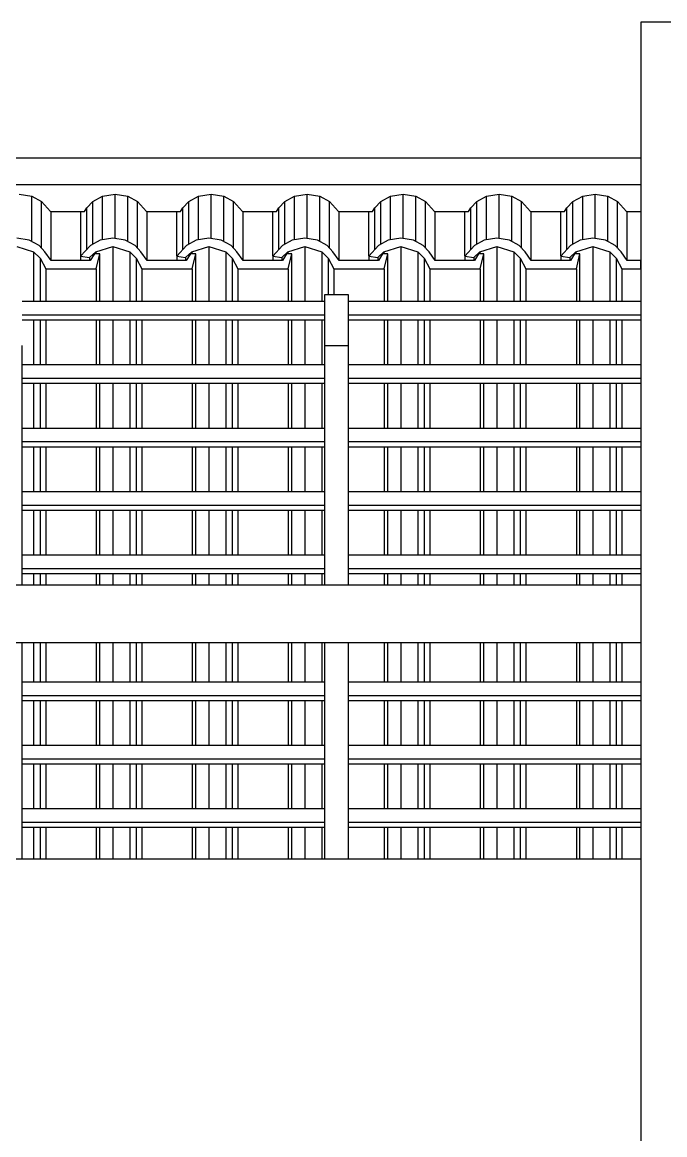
# Model space of a CAD drawing. Header units: metres. Extents: x 49 to 320, y -91 to 27.
# Drawn here: x 234.902 to 236.241, y 23.268 to 25.586 of the extents above; entities that cross this region are included whole.
import ezdxf

# ---------------------------------------------------------------- set-up
doc = ezdxf.new("R2010")
doc.units = ezdxf.units.M
doc.header["$LTSCALE"] = 0.2
for name, color, linetype in [('ARQ-___-___-VST', 9, 'Continuous'), ('ARQ-ALV', 6, 'Continuous'), ('ARQ-ALV-BXA', 1, 'Continuous'), ('ARQ-COB', 4, 'Continuous'), ('ARQ-FOR', 2, 'Continuous')]:
    doc.layers.add(name, color=color, linetype=linetype)

msp = doc.modelspace()

# ---------------------------------------------------------------- linework, layer by layer
at = {"layer": 'ARQ-___-___-VST'}
for p, q in [((236.1909, 25.3026), (230.0959, 25.3026)), ((236.1909, 25.3026), (230.0959, 25.3026)), ((230.0959, 25.248), (236.1909, 25.248)), ((234.8959, 25.2281), (234.9221, 25.2234)), ((234.9221, 25.129), (234.9221, 25.2234)), ((234.9221, 25.2234), (234.9425, 25.2123)), ((235.0494, 25.2123), (235.0698, 25.2234)), ((235.0698, 25.2234), (235.0959, 25.2281)), ((235.0698, 25.1326), (235.0698, 25.2234)), ((235.0959, 25.1355), (235.0959, 25.2281)), ((235.0959, 25.2281), (235.1221, 25.2234)), ((235.1221, 25.129), (235.1221, 25.2234)), ((235.1221, 25.2234), (235.1425, 25.2123)), ((235.2494, 25.2123), (235.2698, 25.2234)), ((235.2698, 25.2234), (235.2959, 25.2281)), ((235.2698, 25.1326), (235.2698, 25.2234)), ((235.2959, 25.1355), (235.2959, 25.2281)), ((235.2959, 25.2281), (235.3221, 25.2234)), ((235.3221, 25.129), (235.3221, 25.2234)), ((235.3221, 25.2234), (235.3425, 25.2123)), ((235.4494, 25.2123), (235.4698, 25.2234)), ((235.4698, 25.2234), (235.4959, 25.2281)), ((235.4698, 25.1326), (235.4698, 25.2234)), ((235.4959, 25.1355), (235.4959, 25.2281)), ((235.4959, 25.2281), (235.5221, 25.2234)), ((235.5221, 25.129), (235.5221, 25.2234)), ((235.5221, 25.2234), (235.5425, 25.2123)), ((235.6494, 25.2123), (235.6698, 25.2234)), ((235.6698, 25.2234), (235.6959, 25.2281)), ((235.6698, 25.1326), (235.6698, 25.2234)), ((235.6959, 25.1355), (235.6959, 25.2281)), ((235.6959, 25.2281), (235.7221, 25.2234)), ((235.7221, 25.129), (235.7221, 25.2234)), ((235.7221, 25.2234), (235.7425, 25.2123)), ((235.8494, 25.2123), (235.8698, 25.2234)), ((235.8698, 25.2234), (235.8959, 25.2281)), ((235.8698, 25.1326), (235.8698, 25.2234)), ((235.8959, 25.1355), (235.8959, 25.2281)), ((235.8959, 25.2281), (235.9221, 25.2234)), ((235.9221, 25.129), (235.9221, 25.2234)), ((235.9221, 25.2234), (235.9425, 25.2123)), ((236.0494, 25.2123), (236.0698, 25.2234)), ((236.0698, 25.2234), (236.0959, 25.2281)), ((236.0698, 25.1326), (236.0698, 25.2234)), ((236.0959, 25.1355), (236.0959, 25.2281)), ((236.0959, 25.2281), (236.1221, 25.2234)), ((236.1221, 25.129), (236.1221, 25.2234)), ((236.1221, 25.2234), (236.1425, 25.2123)), ((234.9425, 25.1152), (234.9425, 25.2123)), ((234.9425, 25.2123), (234.9614, 25.192)), ((235.0319, 25.192), (235.0371, 25.1993)), ((235.0371, 25.1993), (235.0494, 25.2123)), ((235.0371, 25.1128), (235.0371, 25.1993)), ((235.0494, 25.1233), (235.0494, 25.2123)), ((235.1425, 25.1152), (235.1425, 25.2123)), ((235.1425, 25.2123), (235.1614, 25.192)), ((235.2319, 25.192), (235.2371, 25.1993)), ((235.2371, 25.1993), (235.2494, 25.2123)), ((235.2371, 25.1128), (235.2371, 25.1993)), ((235.2494, 25.1233), (235.2494, 25.2123)), ((235.3425, 25.1152), (235.3425, 25.2123)), ((235.3425, 25.2123), (235.3614, 25.192)), ((235.4319, 25.192), (235.4371, 25.1993)), ((235.4371, 25.1993), (235.4494, 25.2123)), ((235.4371, 25.1128), (235.4371, 25.1993)), ((235.4494, 25.1233), (235.4494, 25.2123)), ((235.5425, 25.1152), (235.5425, 25.2123)), ((235.5425, 25.2123), (235.5614, 25.192)), ((235.6319, 25.192), (235.6371, 25.1993)), ((235.6371, 25.1993), (235.6494, 25.2123)), ((235.6371, 25.1128), (235.6371, 25.1993)), ((235.6494, 25.1233), (235.6494, 25.2123)), ((235.7425, 25.1152), (235.7425, 25.2123)), ((235.7425, 25.2123), (235.7614, 25.192)), ((235.8319, 25.192), (235.8371, 25.1993)), ((235.8371, 25.1993), (235.8494, 25.2123)), ((235.8371, 25.1128), (235.8371, 25.1993)), ((235.8494, 25.1233), (235.8494, 25.2123)), ((235.9425, 25.1152), (235.9425, 25.2123)), ((235.9425, 25.2123), (235.9614, 25.192)), ((236.0319, 25.192), (236.0371, 25.1993)), ((236.0371, 25.1993), (236.0494, 25.2123)), ((236.0371, 25.1128), (236.0371, 25.1993)), ((236.0494, 25.1233), (236.0494, 25.2123)), ((236.1425, 25.1152), (236.1425, 25.2123)), ((236.1425, 25.2123), (236.1614, 25.192)), ((234.9614, 25.192), (235.0319, 25.192)), ((234.9628, 25.0897), (234.9628, 25.192)), ((235.0244, 25.0992), (235.0244, 25.192)), ((235.1614, 25.192), (235.2319, 25.192)), ((235.1628, 25.0897), (235.1628, 25.192)), ((235.2244, 25.0992), (235.2244, 25.192)), ((235.3614, 25.192), (235.4319, 25.192)), ((235.3628, 25.0897), (235.3628, 25.192)), ((235.4244, 25.0992), (235.4244, 25.192)), ((235.5614, 25.192), (235.6319, 25.192)), ((235.5628, 25.0897), (235.5628, 25.192)), ((235.6244, 25.0992), (235.6244, 25.192)), ((235.7614, 25.192), (235.8319, 25.192)), ((235.7628, 25.0897), (235.7628, 25.192)), ((235.8244, 25.0992), (235.8244, 25.192)), ((235.9614, 25.192), (236.0319, 25.192)), ((235.9628, 25.0897), (235.9628, 25.192)), ((236.0244, 25.0992), (236.0244, 25.192)), ((236.1614, 25.192), (236.1909, 25.192)), ((236.1628, 25.0897), (236.1628, 25.192)), ((234.9262, 25.1075), (234.9262, 25.004)), ((235.0557, 25.1075), (235.0557, 25.1035)), ((235.0909, 25.1189), (235.0909, 25.004)), ((235.1262, 25.1075), (235.1262, 25.004)), ((235.2557, 25.1075), (235.2557, 25.1035)), ((235.2909, 25.1189), (235.2909, 25.004)), ((235.3262, 25.1075), (235.3262, 25.004)), ((235.4557, 25.1075), (235.4557, 25.1035)), ((235.4909, 25.1189), (235.4909, 25.004)), ((235.5262, 25.1075), (235.5262, 25.004)), ((235.6557, 25.1075), (235.6557, 25.1035)), ((235.6909, 25.1189), (235.6909, 25.004)), ((235.7262, 25.1075), (235.7262, 25.004)), ((235.8557, 25.1075), (235.8557, 25.1035)), ((235.8909, 25.1189), (235.8909, 25.004)), ((235.9262, 25.1075), (235.9262, 25.004)), ((236.0557, 25.1075), (236.0557, 25.1035)), ((236.0909, 25.1189), (236.0909, 25.004)), ((236.1262, 25.1075), (236.1262, 25.004)), ((234.9399, 25.0945), (234.9399, 25.004)), ((235.0241, 25.0988), (235.0241, 25.0897)), ((235.0428, 25.0955), (235.0428, 25.0897)), ((235.0641, 25.004), (235.0641, 25.1035)), ((235.1399, 25.0945), (235.1399, 25.004)), ((235.2241, 25.0988), (235.2241, 25.0897)), ((235.2428, 25.0955), (235.2428, 25.0897)), ((235.2641, 25.004), (235.2641, 25.1035)), ((235.3399, 25.0945), (235.3399, 25.004)), ((235.4241, 25.0988), (235.4241, 25.0897)), ((235.4428, 25.0955), (235.4428, 25.0897)), ((235.4641, 25.004), (235.4641, 25.1035)), ((235.5399, 25.0945), (235.5399, 25.0182)), ((235.6241, 25.0988), (235.6241, 25.0897)), ((235.6428, 25.0955), (235.6428, 25.0897)), ((235.6641, 25.004), (235.6641, 25.1035)), ((235.7399, 25.0945), (235.7399, 25.004)), ((235.8241, 25.0988), (235.8241, 25.0897)), ((235.8428, 25.0955), (235.8428, 25.0897)), ((235.8641, 25.004), (235.8641, 25.1035)), ((235.9399, 25.0945), (235.9399, 25.004)), ((236.0241, 25.0988), (236.0241, 25.0897)), ((236.0428, 25.0955), (236.0428, 25.0897)), ((236.0641, 25.004), (236.0641, 25.1035)), ((236.1399, 25.0945), (236.1399, 25.004)), ((234.9514, 25.0722), (234.9514, 25.004)), ((235.0566, 25.0722), (235.0566, 25.004)), ((235.1514, 25.0722), (235.1514, 25.004)), ((235.2566, 25.0722), (235.2566, 25.004)), ((235.3514, 25.0722), (235.3514, 25.004)), ((235.4566, 25.0722), (235.4566, 25.004)), ((235.5514, 25.0722), (235.5514, 25.0182)), ((235.6566, 25.0722), (235.6566, 25.004)), ((235.7514, 25.0722), (235.7514, 25.004)), ((235.8566, 25.0722), (235.8566, 25.004)), ((235.9514, 25.0722), (235.9514, 25.004)), ((236.0566, 25.0722), (236.0566, 25.004)), ((236.1514, 25.0722), (236.1514, 25.004)), ((235.5319, 25.004), (234.9024, 25.004)), ((236.1909, 25.004), (235.5819, 25.004)), ((235.5319, 24.9757), (234.9024, 24.9757)), ((236.1909, 24.9757), (235.5819, 24.9757)), ((234.9024, 24.9658), (235.5319, 24.9658)), ((234.9262, 24.9658), (234.9262, 24.8719)), ((234.9399, 24.9658), (234.9399, 24.8719)), ((234.9514, 24.9658), (234.9514, 24.8719)), ((235.0566, 24.9658), (235.0566, 24.8719)), ((235.0641, 24.8719), (235.0641, 24.9658)), ((235.0909, 24.9658), (235.0909, 24.8719)), ((235.1262, 24.9658), (235.1262, 24.8719)), ((235.1399, 24.9658), (235.1399, 24.8719)), ((235.1514, 24.9658), (235.1514, 24.8719)), ((235.2566, 24.9658), (235.2566, 24.8719)), ((235.2641, 24.8719), (235.2641, 24.9658)), ((235.2909, 24.9658), (235.2909, 24.8719)), ((235.3262, 24.9658), (235.3262, 24.8719)), ((235.3399, 24.9658), (235.3399, 24.8719)), ((235.3514, 24.9658), (235.3514, 24.8719)), ((235.4566, 24.9658), (235.4566, 24.8719)), ((235.4641, 24.8719), (235.4641, 24.9658)), ((235.4909, 24.9658), (235.4909, 24.8719)), ((235.5262, 24.9658), (235.5262, 24.8719)), ((235.5819, 24.9658), (236.1909, 24.9658)), ((235.6566, 24.9658), (235.6566, 24.8719)), ((235.6641, 24.8719), (235.6641, 24.9658)), ((235.6909, 24.9658), (235.6909, 24.8719)), ((235.7262, 24.9658), (235.7262, 24.8719)), ((235.7399, 24.9658), (235.7399, 24.8719)), ((235.7514, 24.9658), (235.7514, 24.8719)), ((235.8566, 24.9658), (235.8566, 24.8719)), ((235.8641, 24.8719), (235.8641, 24.9658)), ((235.8909, 24.9658), (235.8909, 24.8719)), ((235.9262, 24.9658), (235.9262, 24.8719)), ((235.9399, 24.9658), (235.9399, 24.8719)), ((235.9514, 24.9658), (235.9514, 24.8719)), ((236.0566, 24.9658), (236.0566, 24.8719)), ((236.0641, 24.8719), (236.0641, 24.9658)), ((236.0909, 24.9658), (236.0909, 24.8719)), ((236.1262, 24.9658), (236.1262, 24.8719)), ((236.1399, 24.9658), (236.1399, 24.8719)), ((236.1514, 24.9658), (236.1514, 24.8719)), ((234.9024, 24.4133), (234.9024, 24.9123)), ((235.5319, 24.9123), (235.5319, 24.4133)), ((235.5819, 24.4133), (235.5819, 24.9123)), ((235.5319, 24.8719), (234.9024, 24.8719)), ((236.1909, 24.8719), (235.5819, 24.8719)), ((235.5319, 24.8436), (234.9024, 24.8436)), ((234.9024, 24.8337), (235.5319, 24.8337)), ((234.9262, 24.8337), (234.9262, 24.7398)), ((234.9399, 24.8337), (234.9399, 24.7398)), ((234.9514, 24.8337), (234.9514, 24.7398)), ((235.0566, 24.8337), (235.0566, 24.7398)), ((235.0641, 24.7398), (235.0641, 24.8337)), ((235.0909, 24.8337), (235.0909, 24.7398)), ((235.1262, 24.8337), (235.1262, 24.7398)), ((235.1399, 24.8337), (235.1399, 24.7398)), ((235.1514, 24.8337), (235.1514, 24.7398)), ((235.2566, 24.8337), (235.2566, 24.7398)), ((235.2641, 24.7398), (235.2641, 24.8337)), ((235.2909, 24.8337), (235.2909, 24.7398)), ((235.3262, 24.8337), (235.3262, 24.7398)), ((235.3399, 24.8337), (235.3399, 24.7398)), ((235.3514, 24.8337), (235.3514, 24.7398)), ((235.4566, 24.8337), (235.4566, 24.7398)), ((235.4641, 24.7398), (235.4641, 24.8337)), ((235.4909, 24.8337), (235.4909, 24.7398)), ((235.5262, 24.8337), (235.5262, 24.7398)), ((236.1909, 24.8436), (235.5819, 24.8436)), ((235.5819, 24.8337), (236.1909, 24.8337)), ((235.6566, 24.8337), (235.6566, 24.7398)), ((235.6641, 24.7398), (235.6641, 24.8337)), ((235.6909, 24.8337), (235.6909, 24.7398)), ((235.7262, 24.8337), (235.7262, 24.7398)), ((235.7399, 24.8337), (235.7399, 24.7398)), ((235.7514, 24.8337), (235.7514, 24.7398)), ((235.8566, 24.8337), (235.8566, 24.7398)), ((235.8641, 24.7398), (235.8641, 24.8337)), ((235.8909, 24.8337), (235.8909, 24.7398)), ((235.9262, 24.8337), (235.9262, 24.7398)), ((235.9399, 24.8337), (235.9399, 24.7398)), ((235.9514, 24.8337), (235.9514, 24.7398)), ((236.0566, 24.8337), (236.0566, 24.7398)), ((236.0641, 24.7398), (236.0641, 24.8337)), ((236.0909, 24.8337), (236.0909, 24.7398)), ((236.1262, 24.8337), (236.1262, 24.7398)), ((236.1399, 24.8337), (236.1399, 24.7398)), ((236.1514, 24.8337), (236.1514, 24.7398)), ((235.5319, 24.7398), (234.9024, 24.7398)), ((236.1909, 24.7398), (235.5819, 24.7398)), ((235.5319, 24.7114), (234.9024, 24.7114)), ((236.1909, 24.7114), (235.5819, 24.7114)), ((234.9024, 24.7015), (235.5319, 24.7015)), ((234.9262, 24.7015), (234.9262, 24.6076)), ((234.9399, 24.7015), (234.9399, 24.6076)), ((234.9514, 24.7015), (234.9514, 24.6076)), ((235.0566, 24.7015), (235.0566, 24.6076)), ((235.0641, 24.6076), (235.0641, 24.7015)), ((235.0909, 24.7015), (235.0909, 24.6076)), ((235.1262, 24.7015), (235.1262, 24.6076)), ((235.1399, 24.7015), (235.1399, 24.6076)), ((235.1514, 24.7015), (235.1514, 24.6076)), ((235.2566, 24.7015), (235.2566, 24.6076)), ((235.2641, 24.6076), (235.2641, 24.7015)), ((235.2909, 24.7015), (235.2909, 24.6076)), ((235.3262, 24.7015), (235.3262, 24.6076)), ((235.3399, 24.7015), (235.3399, 24.6076)), ((235.3514, 24.7015), (235.3514, 24.6076)), ((235.4566, 24.7015), (235.4566, 24.6076)), ((235.4641, 24.6076), (235.4641, 24.7015)), ((235.4909, 24.7015), (235.4909, 24.6076)), ((235.5262, 24.7015), (235.5262, 24.6076)), ((235.5819, 24.7015), (236.1909, 24.7015)), ((235.6566, 24.7015), (235.6566, 24.6076)), ((235.6641, 24.6076), (235.6641, 24.7015)), ((235.6909, 24.7015), (235.6909, 24.6076)), ((235.7262, 24.7015), (235.7262, 24.6076)), ((235.7399, 24.7015), (235.7399, 24.6076)), ((235.7514, 24.7015), (235.7514, 24.6076)), ((235.8566, 24.7015), (235.8566, 24.6076)), ((235.8641, 24.6076), (235.8641, 24.7015)), ((235.8909, 24.7015), (235.8909, 24.6076)), ((235.9262, 24.7015), (235.9262, 24.6076)), ((235.9399, 24.7015), (235.9399, 24.6076)), ((235.9514, 24.7015), (235.9514, 24.6076)), ((236.0566, 24.7015), (236.0566, 24.6076)), ((236.0641, 24.6076), (236.0641, 24.7015)), ((236.0909, 24.7015), (236.0909, 24.6076)), ((236.1262, 24.7015), (236.1262, 24.6076)), ((236.1399, 24.7015), (236.1399, 24.6076)), ((236.1514, 24.7015), (236.1514, 24.6076)), ((235.5319, 24.6076), (234.9024, 24.6076)), ((236.1909, 24.6076), (235.5819, 24.6076)), ((235.5319, 24.5793), (234.9024, 24.5793)), ((236.1909, 24.5793), (235.5819, 24.5793)), ((234.9024, 24.5694), (235.5319, 24.5694)), ((234.9262, 24.5694), (234.9262, 24.4755)), ((234.9399, 24.5694), (234.9399, 24.4755)), ((234.9514, 24.5694), (234.9514, 24.4755)), ((235.0566, 24.5694), (235.0566, 24.4755)), ((235.0641, 24.4755), (235.0641, 24.5694)), ((235.0909, 24.5694), (235.0909, 24.4755)), ((235.1262, 24.5694), (235.1262, 24.4755)), ((235.1399, 24.5694), (235.1399, 24.4755)), ((235.1514, 24.5694), (235.1514, 24.4755)), ((235.2566, 24.5694), (235.2566, 24.4755)), ((235.2641, 24.4755), (235.2641, 24.5694)), ((235.2909, 24.5694), (235.2909, 24.4755)), ((235.3262, 24.5694), (235.3262, 24.4755)), ((235.3399, 24.5694), (235.3399, 24.4755)), ((235.3514, 24.5694), (235.3514, 24.4755)), ((235.4566, 24.5694), (235.4566, 24.4755)), ((235.4641, 24.4755), (235.4641, 24.5694)), ((235.4909, 24.5694), (235.4909, 24.4755)), ((235.5262, 24.5694), (235.5262, 24.4755)), ((235.5819, 24.5694), (236.1909, 24.5694)), ((235.6566, 24.5694), (235.6566, 24.4755)), ((235.6641, 24.4755), (235.6641, 24.5694)), ((235.6909, 24.5694), (235.6909, 24.4755)), ((235.7262, 24.5694), (235.7262, 24.4755)), ((235.7399, 24.5694), (235.7399, 24.4755)), ((235.7514, 24.5694), (235.7514, 24.4755)), ((235.8566, 24.5694), (235.8566, 24.4755)), ((235.8641, 24.4755), (235.8641, 24.5694)), ((235.8909, 24.5694), (235.8909, 24.4755)), ((235.9262, 24.5694), (235.9262, 24.4755)), ((235.9399, 24.5694), (235.9399, 24.4755)), ((235.9514, 24.5694), (235.9514, 24.4755)), ((236.0566, 24.5694), (236.0566, 24.4755)), ((236.0641, 24.4755), (236.0641, 24.5694)), ((236.0909, 24.5694), (236.0909, 24.4755)), ((236.1262, 24.5694), (236.1262, 24.4755)), ((236.1399, 24.5694), (236.1399, 24.4755)), ((236.1514, 24.5694), (236.1514, 24.4755)), ((235.5319, 24.4755), (234.9024, 24.4755)), ((236.1909, 24.4755), (235.5819, 24.4755)), ((235.5319, 24.4472), (234.9024, 24.4472)), ((234.9024, 24.4373), (235.5319, 24.4373)), ((234.9262, 24.4373), (234.9262, 24.4133)), ((234.9399, 24.4373), (234.9399, 24.4133)), ((234.9514, 24.4373), (234.9514, 24.4133)), ((235.0566, 24.4373), (235.0566, 24.4133)), ((235.0641, 24.4133), (235.0641, 24.4373)), ((235.0909, 24.4373), (235.0909, 24.4133)), ((235.1262, 24.4373), (235.1262, 24.4133)), ((235.1399, 24.4373), (235.1399, 24.4133)), ((235.1514, 24.4373), (235.1514, 24.4133)), ((235.2566, 24.4373), (235.2566, 24.4133)), ((235.2641, 24.4133), (235.2641, 24.4373)), ((235.2909, 24.4373), (235.2909, 24.4133)), ((235.3262, 24.4373), (235.3262, 24.4133)), ((235.3399, 24.4373), (235.3399, 24.4133)), ((235.3514, 24.4373), (235.3514, 24.4133)), ((235.4566, 24.4373), (235.4566, 24.4133)), ((235.4641, 24.4133), (235.4641, 24.4373)), ((235.4909, 24.4373), (235.4909, 24.4133)), ((235.5262, 24.4373), (235.5262, 24.4133)), ((236.1909, 24.4472), (235.5819, 24.4472)), ((235.5819, 24.4373), (236.1909, 24.4373)), ((235.6566, 24.4373), (235.6566, 24.4133)), ((235.6641, 24.4133), (235.6641, 24.4373)), ((235.6909, 24.4373), (235.6909, 24.4133)), ((235.7262, 24.4373), (235.7262, 24.4133)), ((235.7399, 24.4373), (235.7399, 24.4133)), ((235.7514, 24.4373), (235.7514, 24.4133)), ((235.8566, 24.4373), (235.8566, 24.4133)), ((235.8641, 24.4133), (235.8641, 24.4373)), ((235.8909, 24.4373), (235.8909, 24.4133)), ((235.9262, 24.4373), (235.9262, 24.4133)), ((235.9399, 24.4373), (235.9399, 24.4133)), ((235.9514, 24.4373), (235.9514, 24.4133)), ((236.0566, 24.4373), (236.0566, 24.4133)), ((236.0641, 24.4133), (236.0641, 24.4373)), ((236.0909, 24.4373), (236.0909, 24.4133)), ((236.1262, 24.4373), (236.1262, 24.4133)), ((236.1399, 24.4373), (236.1399, 24.4133)), ((236.1514, 24.4373), (236.1514, 24.4133)), ((236.1909, 24.4133), (230.9959, 24.4133)), ((230.9959, 24.2933), (236.1909, 24.2933)), ((234.9024, 23.842), (234.9024, 24.2933)), ((234.9262, 24.2933), (234.9262, 24.2112)), ((234.9399, 24.2933), (234.9399, 24.2112)), ((234.9514, 24.2933), (234.9514, 24.2112)), ((235.0566, 24.2933), (235.0566, 24.2112)), ((235.0641, 24.2112), (235.0641, 24.2933)), ((235.0909, 24.2933), (235.0909, 24.2112)), ((235.1262, 24.2933), (235.1262, 24.2112)), ((235.1399, 24.2933), (235.1399, 24.2112)), ((235.1514, 24.2933), (235.1514, 24.2112)), ((235.2566, 24.2933), (235.2566, 24.2112)), ((235.2641, 24.2112), (235.2641, 24.2933)), ((235.2909, 24.2933), (235.2909, 24.2112)), ((235.3262, 24.2933), (235.3262, 24.2112)), ((235.3399, 24.2933), (235.3399, 24.2112)), ((235.3514, 24.2933), (235.3514, 24.2112)), ((235.4566, 24.2933), (235.4566, 24.2112)), ((235.4641, 24.2112), (235.4641, 24.2933)), ((235.4909, 24.2933), (235.4909, 24.2112)), ((235.5262, 24.2933), (235.5262, 24.2112)), ((235.5319, 24.2933), (235.5319, 23.842)), ((235.5819, 23.842), (235.5819, 24.2933)), ((235.6566, 24.2933), (235.6566, 24.2112)), ((235.6641, 24.2112), (235.6641, 24.2933)), ((235.6909, 24.2933), (235.6909, 24.2112)), ((235.7262, 24.2933), (235.7262, 24.2112)), ((235.7399, 24.2933), (235.7399, 24.2112)), ((235.7514, 24.2933), (235.7514, 24.2112)), ((235.8566, 24.2933), (235.8566, 24.2112)), ((235.8641, 24.2112), (235.8641, 24.2933)), ((235.8909, 24.2933), (235.8909, 24.2112)), ((235.9262, 24.2933), (235.9262, 24.2112)), ((235.9399, 24.2933), (235.9399, 24.2112)), ((235.9514, 24.2933), (235.9514, 24.2112)), ((236.0566, 24.2933), (236.0566, 24.2112)), ((236.0641, 24.2112), (236.0641, 24.2933)), ((236.0909, 24.2933), (236.0909, 24.2112)), ((236.1262, 24.2933), (236.1262, 24.2112)), ((236.1399, 24.2933), (236.1399, 24.2112)), ((236.1514, 24.2933), (236.1514, 24.2112)), ((235.5319, 24.2112), (234.9024, 24.2112)), ((236.1909, 24.2112), (235.5819, 24.2112)), ((234.9024, 24.1829), (235.5319, 24.1829)), ((235.5819, 24.1829), (236.1909, 24.1829)), ((234.9024, 24.173), (235.5319, 24.173)), ((234.9262, 24.173), (234.9262, 24.0791)), ((234.9399, 24.173), (234.9399, 24.0791)), ((234.9514, 24.173), (234.9514, 24.0791)), ((235.0566, 24.173), (235.0566, 24.0791)), ((235.0641, 24.0791), (235.0641, 24.173)), ((235.0909, 24.173), (235.0909, 24.0791)), ((235.1262, 24.173), (235.1262, 24.0791)), ((235.1399, 24.173), (235.1399, 24.0791)), ((235.1514, 24.173), (235.1514, 24.0791)), ((235.2566, 24.173), (235.2566, 24.0791)), ((235.2641, 24.0791), (235.2641, 24.173)), ((235.2909, 24.173), (235.2909, 24.0791)), ((235.3262, 24.173), (235.3262, 24.0791)), ((235.3399, 24.173), (235.3399, 24.0791)), ((235.3514, 24.173), (235.3514, 24.0791)), ((235.4566, 24.173), (235.4566, 24.0791)), ((235.4641, 24.0791), (235.4641, 24.173)), ((235.4909, 24.173), (235.4909, 24.0791)), ((235.5262, 24.173), (235.5262, 24.0791)), ((235.5819, 24.173), (236.1909, 24.173)), ((235.6566, 24.173), (235.6566, 24.0791)), ((235.6641, 24.0791), (235.6641, 24.173)), ((235.6909, 24.173), (235.6909, 24.0791)), ((235.7262, 24.173), (235.7262, 24.0791)), ((235.7399, 24.173), (235.7399, 24.0791)), ((235.7514, 24.173), (235.7514, 24.0791)), ((235.8566, 24.173), (235.8566, 24.0791)), ((235.8641, 24.0791), (235.8641, 24.173)), ((235.8909, 24.173), (235.8909, 24.0791)), ((235.9262, 24.173), (235.9262, 24.0791)), ((235.9399, 24.173), (235.9399, 24.0791)), ((235.9514, 24.173), (235.9514, 24.0791)), ((236.0566, 24.173), (236.0566, 24.0791)), ((236.0641, 24.0791), (236.0641, 24.173)), ((236.0909, 24.173), (236.0909, 24.0791)), ((236.1262, 24.173), (236.1262, 24.0791)), ((236.1399, 24.173), (236.1399, 24.0791)), ((236.1514, 24.173), (236.1514, 24.0791)), ((235.5319, 24.0791), (234.9024, 24.0791)), ((236.1909, 24.0791), (235.5819, 24.0791)), ((235.5319, 24.0507), (234.9024, 24.0507)), ((234.9024, 24.0408), (235.5319, 24.0408)), ((234.9262, 24.0408), (234.9262, 23.9469)), ((234.9399, 24.0408), (234.9399, 23.9469)), ((234.9514, 24.0408), (234.9514, 23.9469)), ((235.0566, 24.0408), (235.0566, 23.9469)), ((235.0641, 23.9469), (235.0641, 24.0408)), ((235.0909, 24.0408), (235.0909, 23.9469)), ((235.1262, 24.0408), (235.1262, 23.9469)), ((235.1399, 24.0408), (235.1399, 23.9469)), ((235.1514, 24.0408), (235.1514, 23.9469)), ((235.2566, 24.0408), (235.2566, 23.9469)), ((235.2641, 23.9469), (235.2641, 24.0408)), ((235.2909, 24.0408), (235.2909, 23.9469)), ((235.3262, 24.0408), (235.3262, 23.9469)), ((235.3399, 24.0408), (235.3399, 23.9469)), ((235.3514, 24.0408), (235.3514, 23.9469)), ((235.4566, 24.0408), (235.4566, 23.9469)), ((235.4641, 23.9469), (235.4641, 24.0408)), ((235.4909, 24.0408), (235.4909, 23.9469)), ((235.5262, 24.0408), (235.5262, 23.9469)), ((236.1909, 24.0507), (235.5819, 24.0507)), ((235.5819, 24.0408), (236.1909, 24.0408)), ((235.6566, 24.0408), (235.6566, 23.9469)), ((235.6641, 23.9469), (235.6641, 24.0408)), ((235.6909, 24.0408), (235.6909, 23.9469)), ((235.7262, 24.0408), (235.7262, 23.9469)), ((235.7399, 24.0408), (235.7399, 23.9469)), ((235.7514, 24.0408), (235.7514, 23.9469)), ((235.8566, 24.0408), (235.8566, 23.9469)), ((235.8641, 23.9469), (235.8641, 24.0408)), ((235.8909, 24.0408), (235.8909, 23.9469)), ((235.9262, 24.0408), (235.9262, 23.9469)), ((235.9399, 24.0408), (235.9399, 23.9469)), ((235.9514, 24.0408), (235.9514, 23.9469)), ((236.0566, 24.0408), (236.0566, 23.9469)), ((236.0641, 23.9469), (236.0641, 24.0408)), ((236.0909, 24.0408), (236.0909, 23.9469)), ((236.1262, 24.0408), (236.1262, 23.9469)), ((236.1399, 24.0408), (236.1399, 23.9469)), ((236.1514, 24.0408), (236.1514, 23.9469)), ((235.5319, 23.9469), (234.9024, 23.9469)), ((236.1909, 23.9469), (235.5819, 23.9469)), ((235.5319, 23.9186), (234.9024, 23.9186)), ((234.9024, 23.9087), (235.5319, 23.9087)), ((234.9262, 23.9087), (234.9262, 23.842)), ((234.9399, 23.9087), (234.9399, 23.842)), ((234.9514, 23.9087), (234.9514, 23.842)), ((235.0566, 23.9087), (235.0566, 23.842)), ((235.0641, 23.842), (235.0641, 23.9087)), ((235.0909, 23.9087), (235.0909, 23.842)), ((235.1262, 23.9087), (235.1262, 23.842)), ((235.1399, 23.9087), (235.1399, 23.842)), ((235.1514, 23.9087), (235.1514, 23.842)), ((235.2566, 23.9087), (235.2566, 23.842)), ((235.2641, 23.842), (235.2641, 23.9087)), ((235.2909, 23.9087), (235.2909, 23.842)), ((235.3262, 23.9087), (235.3262, 23.842)), ((235.3399, 23.9087), (235.3399, 23.842)), ((235.3514, 23.9087), (235.3514, 23.842)), ((235.4566, 23.9087), (235.4566, 23.842)), ((235.4641, 23.842), (235.4641, 23.9087)), ((235.4909, 23.9087), (235.4909, 23.842)), ((235.5262, 23.9087), (235.5262, 23.842)), ((236.1909, 23.9186), (235.5819, 23.9186)), ((235.5819, 23.9087), (236.1909, 23.9087)), ((235.6566, 23.9087), (235.6566, 23.842)), ((235.6641, 23.842), (235.6641, 23.9087)), ((235.6909, 23.9087), (235.6909, 23.842)), ((235.7262, 23.9087), (235.7262, 23.842)), ((235.7399, 23.9087), (235.7399, 23.842)), ((235.7514, 23.9087), (235.7514, 23.842)), ((235.8566, 23.9087), (235.8566, 23.842)), ((235.8641, 23.842), (235.8641, 23.9087)), ((235.8909, 23.9087), (235.8909, 23.842)), ((235.9262, 23.9087), (235.9262, 23.842)), ((235.9399, 23.9087), (235.9399, 23.842)), ((235.9514, 23.9087), (235.9514, 23.842)), ((236.0566, 23.9087), (236.0566, 23.842)), ((236.0641, 23.842), (236.0641, 23.9087)), ((236.0909, 23.9087), (236.0909, 23.842)), ((236.1262, 23.9087), (236.1262, 23.842)), ((236.1399, 23.9087), (236.1399, 23.842)), ((236.1514, 23.9087), (236.1514, 23.842))]:
    msp.add_line(p, q, dxfattribs=at)
at = {"layer": 'ARQ-ALV'}
for p, q in [((236.2909, 25.586), (236.1909, 25.586)), ((236.1909, 25.586), (236.1909, 23.186))]:
    msp.add_line(p, q, dxfattribs=at)
at = {"layer": 'ARQ-ALV-BXA'}
msp.add_line((236.1909, 23.842), (230.9959, 23.842), dxfattribs=at)
at = {"layer": 'ARQ-COB'}
for p, q in [((234.9171, 25.1317), (234.8909, 25.1363)), ((234.9375, 25.1205), (234.9171, 25.1317)), ((235.0648, 25.1317), (235.0444, 25.1205)), ((235.0909, 25.1363), (235.0648, 25.1317)), ((235.1171, 25.1317), (235.0909, 25.1363)), ((235.1375, 25.1205), (235.1171, 25.1317)), ((235.2648, 25.1317), (235.2444, 25.1205)), ((235.2909, 25.1363), (235.2648, 25.1317)), ((235.3171, 25.1317), (235.2909, 25.1363)), ((235.3375, 25.1205), (235.3171, 25.1317)), ((235.4648, 25.1317), (235.4444, 25.1205)), ((235.4909, 25.1363), (235.4648, 25.1317)), ((235.5171, 25.1317), (235.4909, 25.1363)), ((235.5375, 25.1205), (235.5171, 25.1317)), ((235.6648, 25.1317), (235.6444, 25.1205)), ((235.6909, 25.1363), (235.6648, 25.1317)), ((235.7171, 25.1317), (235.6909, 25.1363)), ((235.7375, 25.1205), (235.7171, 25.1317)), ((235.8648, 25.1317), (235.8444, 25.1205)), ((235.8909, 25.1363), (235.8648, 25.1317)), ((235.9171, 25.1317), (235.8909, 25.1363)), ((235.9375, 25.1205), (235.9171, 25.1317)), ((236.0648, 25.1317), (236.0444, 25.1205)), ((236.0909, 25.1363), (236.0648, 25.1317)), ((236.1171, 25.1317), (236.0909, 25.1363)), ((236.1375, 25.1205), (236.1171, 25.1317)), ((234.8909, 25.1189), (234.9262, 25.1075)), ((234.9262, 25.1075), (234.9399, 25.0945)), ((234.9497, 25.1075), (234.9375, 25.1205)), ((234.9624, 25.0897), (234.9497, 25.1075)), ((235.0444, 25.1205), (235.0241, 25.0988)), ((235.0428, 25.0955), (235.0557, 25.1075)), ((235.0557, 25.1075), (235.0909, 25.1189)), ((235.0909, 25.1189), (235.1262, 25.1075)), ((235.1262, 25.1075), (235.1399, 25.0945)), ((235.1497, 25.1075), (235.1375, 25.1205)), ((235.1624, 25.0897), (235.1497, 25.1075)), ((235.2444, 25.1205), (235.2241, 25.0988)), ((235.2428, 25.0955), (235.2557, 25.1075)), ((235.2557, 25.1075), (235.2909, 25.1189)), ((235.2909, 25.1189), (235.3262, 25.1075)), ((235.3262, 25.1075), (235.3399, 25.0945)), ((235.3497, 25.1075), (235.3375, 25.1205)), ((235.3624, 25.0897), (235.3497, 25.1075)), ((235.4444, 25.1205), (235.4241, 25.0988)), ((235.4428, 25.0955), (235.4557, 25.1075)), ((235.4557, 25.1075), (235.4909, 25.1189)), ((235.4909, 25.1189), (235.5262, 25.1075)), ((235.5262, 25.1075), (235.5399, 25.0945)), ((235.5497, 25.1075), (235.5375, 25.1205)), ((235.5624, 25.0897), (235.5497, 25.1075)), ((235.6444, 25.1205), (235.6241, 25.0988)), ((235.6428, 25.0955), (235.6557, 25.1075)), ((235.6557, 25.1075), (235.6909, 25.1189)), ((235.6909, 25.1189), (235.7262, 25.1075)), ((235.7262, 25.1075), (235.7399, 25.0945)), ((235.7497, 25.1075), (235.7375, 25.1205)), ((235.7624, 25.0897), (235.7497, 25.1075)), ((235.8444, 25.1205), (235.8241, 25.0988)), ((235.8428, 25.0955), (235.8557, 25.1075)), ((235.8557, 25.1075), (235.8909, 25.1189)), ((235.8909, 25.1189), (235.9262, 25.1075)), ((235.9262, 25.1075), (235.9399, 25.0945)), ((235.9497, 25.1075), (235.9375, 25.1205)), ((235.9624, 25.0897), (235.9497, 25.1075)), ((236.0444, 25.1205), (236.0241, 25.0988)), ((236.0428, 25.0955), (236.0557, 25.1075)), ((236.0557, 25.1075), (236.0909, 25.1189)), ((236.0909, 25.1189), (236.1262, 25.1075)), ((236.1262, 25.1075), (236.1399, 25.0945)), ((236.1497, 25.1075), (236.1375, 25.1205)), ((236.1624, 25.0897), (236.1497, 25.1075)), ((234.9399, 25.0945), (234.9514, 25.0722)), ((235.0442, 25.0897), (234.9624, 25.0897)), ((235.0241, 25.0988), (235.0428, 25.0955)), ((235.0531, 25.1035), (235.0442, 25.0897)), ((235.0641, 25.1035), (235.0531, 25.1035)), ((235.0566, 25.0722), (235.0641, 25.1035)), ((235.1399, 25.0945), (235.1514, 25.0722)), ((235.2442, 25.0897), (235.1624, 25.0897)), ((235.2241, 25.0988), (235.2428, 25.0955)), ((235.2531, 25.1035), (235.2442, 25.0897)), ((235.2641, 25.1035), (235.2531, 25.1035)), ((235.2566, 25.0722), (235.2641, 25.1035)), ((235.3399, 25.0945), (235.3514, 25.0722)), ((235.4442, 25.0897), (235.3624, 25.0897)), ((235.4241, 25.0988), (235.4428, 25.0955)), ((235.4531, 25.1035), (235.4442, 25.0897)), ((235.4641, 25.1035), (235.4531, 25.1035)), ((235.4566, 25.0722), (235.4641, 25.1035)), ((235.5399, 25.0945), (235.5514, 25.0722)), ((235.6442, 25.0897), (235.5624, 25.0897)), ((235.6241, 25.0988), (235.6428, 25.0955)), ((235.6531, 25.1035), (235.6442, 25.0897)), ((235.6641, 25.1035), (235.6531, 25.1035)), ((235.6566, 25.0722), (235.6641, 25.1035)), ((235.7399, 25.0945), (235.7514, 25.0722)), ((235.8442, 25.0897), (235.7624, 25.0897)), ((235.8241, 25.0988), (235.8428, 25.0955)), ((235.8531, 25.1035), (235.8442, 25.0897)), ((235.8641, 25.1035), (235.8531, 25.1035)), ((235.8566, 25.0722), (235.8641, 25.1035)), ((235.9399, 25.0945), (235.9514, 25.0722)), ((236.0442, 25.0897), (235.9624, 25.0897)), ((236.0241, 25.0988), (236.0428, 25.0955)), ((236.0531, 25.1035), (236.0442, 25.0897)), ((236.0641, 25.1035), (236.0531, 25.1035)), ((236.0566, 25.0722), (236.0641, 25.1035)), ((236.1399, 25.0945), (236.1514, 25.0722)), ((236.1909, 25.0897), (236.1624, 25.0897)), ((236.1909, 25.0722), (236.1909, 25.0897)), ((234.9514, 25.0722), (235.0566, 25.0722)), ((235.1514, 25.0722), (235.2566, 25.0722)), ((235.3514, 25.0722), (235.4566, 25.0722)), ((235.5514, 25.0722), (235.6566, 25.0722)), ((235.7514, 25.0722), (235.8566, 25.0722)), ((235.9514, 25.0722), (236.0566, 25.0722)), ((236.1514, 25.0722), (236.1909, 25.0722))]:
    msp.add_line(p, q, dxfattribs=at)
at = {"layer": 'ARQ-FOR'}
for p, q in [((235.5319, 25.0182), (235.5319, 24.9123)), ((235.5819, 25.0182), (235.5319, 25.0182)), ((235.5819, 24.9123), (235.5819, 25.0182)), ((235.5319, 24.9123), (235.5819, 24.9123))]:
    msp.add_line(p, q, dxfattribs=at)

doc.saveas('drawing.dxf')
